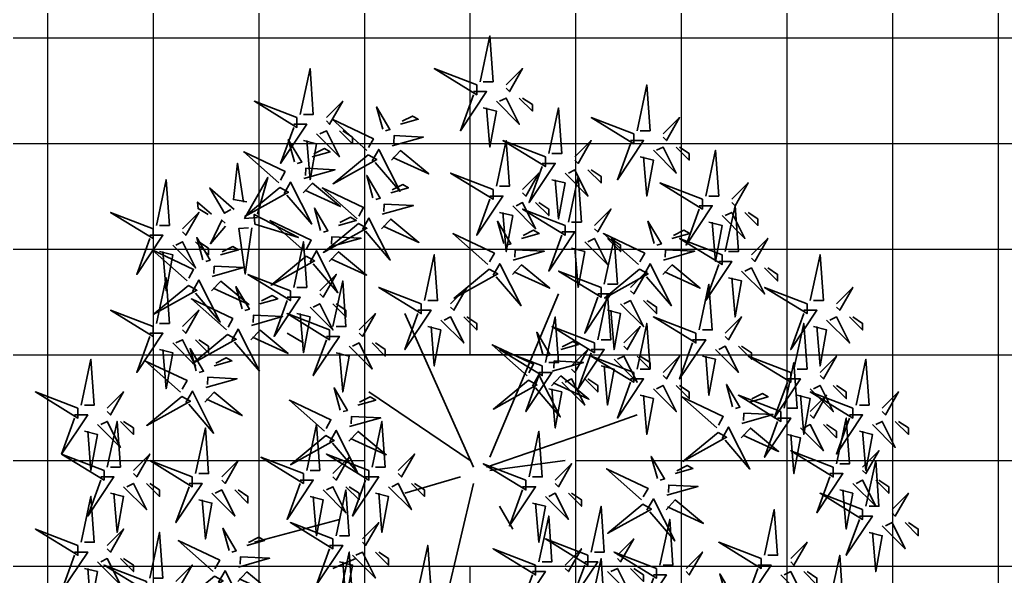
# Model space of a CAD drawing. Header units: millimetres. Extents: x 3675 to 7804, y -1257 to 3701.
# Drawn here: x 4480.2 to 4760.1, y 3134.2 to 3292.3 of the extents above; entities that cross this region are included whole.
import ezdxf

# ---------------------------------------------------------------- set-up
doc = ezdxf.new("R2010")
doc.units = ezdxf.units.MM
doc.layers.add('L-shrub', color=74, linetype='Continuous', lineweight=35)
for name, color, linetype in [('L-tree', 102, 'Continuous'), ('VS - Hachura', 252, 'Continuous'), ('VS - Vista', 1, 'Continuous')]:
    doc.layers.add(name, color=color, linetype=linetype)

# ---------------------------------------------------------------- blocks, each defined once
blk = doc.blocks.new('autumn shrub')
at = {"layer": 'L-shrub', "color": 32}
for p, q in [((11.54, 1.92), (51.94, 98)), ((1.92, -3.84), (-38.48, 86.47)), ((-98.12, 69.17), (-107.74, 74.94)), ((0, 0), (-59.64, 40.35)), ((71.18, 17.29), (98.12, 26.9)), ((9.62, -3.84), (71.18, 17.29)), ((11.54, -5.76), (55.79, 0)), ((-5.77, -9.61), (-38.48, -19.21)), ((1.92, -13.45), (-15.39, -86.47)), ((17.31, -26.9), (25.01, -40.35)), ((-76.95, -34.59), (-126.97, -48.04)), ((-67.33, -57.64), (-80.8, -63.41))]:
    blk.add_line(p, q, dxfattribs=at)
at = {"layer": 'L-shrub', "color": 40}
for points in [[(5.77, 222.89), (11.54, 249.79), (13.47, 222.89), (7.7, 222.89)], [(3.85, 220.97), (-21.16, 230.58), (3.85, 215.21), (3.85, 220.97)], [(98.12, 194.07), (103.89, 220.97), (105.81, 194.07), (100.04, 194.07)], [(-101.96, 201.75), (-126.97, 211.36), (-101.96, 195.99), (-101.96, 201.75)], [(15.39, 211.36), (28.86, 197.91), (21.16, 213.28), (17.31, 211.36)], [(46.17, 180.62), (51.94, 207.52), (53.87, 180.62), (48.1, 180.62)], [(-60.75, 182.51), (-81.34, 200.76), (-56.96, 189.22), (-59.8, 184.19)], [(-41.04, 197.9), (-30.56, 200.83), (-33.91, 202.71), (-40.09, 199.58)], [(96.19, 192.15), (71.18, 201.75), (96.19, 186.38), (96.19, 192.15)], [(113.51, 192.15), (123.13, 201.75), (115.43, 188.3), (113.51, 190.23)], [(-98.12, 188.3), (-90.42, 186.38), (-94.27, 165.25), (-96.19, 188.3)], [(15.39, 161.4), (21.16, 188.3), (23.09, 161.4), (17.31, 161.4)], [(94.27, 188.3), (101.96, 188.3), (86.57, 165.25), (94.27, 186.38)], [(-60.02, 179.89), (-80.67, 162.83), (-55, 177.06), (-60.02, 179.89)], [(-46.41, 176.64), (-40.96, 182.39), (-24.44, 168.66), (-45.47, 178.31)], [(107.74, 182.54), (121.2, 169.09), (113.51, 184.46), (109.66, 182.54)], [(121.2, 184.46), (128.9, 176.78), (128.9, 180.62), (123.13, 184.46)], [(138.52, 155.64), (144.29, 182.54), (146.21, 155.64), (140.44, 155.64)], [(-131.51, 152.18), (-139.33, 153.55), (-136.98, 174.91), (-133.43, 152.04)], [(42.32, 174.85), (50.02, 174.85), (34.63, 151.8), (42.32, 172.93)], [(100.04, 178.7), (107.74, 176.78), (103.89, 155.64), (101.96, 178.7)], [(57.72, 140.27), (63.49, 167.17), (65.41, 140.27), (59.64, 140.27)], [(136.59, 153.72), (111.58, 163.33), (136.59, 147.95), (136.59, 153.72)], [(-138.92, 147.8), (-153.3, 160.27), (-144.54, 145.48), (-140.84, 147.67)], [(-51.75, 144.88), (-33.42, 150), (-50.59, 150.85), (-50.8, 146.55)], [(55.79, 138.35), (30.78, 147.95), (55.79, 132.58), (55.79, 138.35)], [(161.6, 146.03), (169.3, 138.35), (169.3, 142.19), (163.53, 146.03)], [(-126.73, 139.03), (-101.1, 131.22), (-127.13, 144.78), (-126.73, 139.03)], [(-65.79, 139.54), (-86.44, 122.48), (-60.77, 136.71), (-65.79, 139.54)], [(30.15, 130.65), (40.62, 133.58), (37.28, 135.46), (31.09, 132.32)], [(98.93, 115.26), (78.34, 133.5), (102.71, 121.96), (99.88, 116.94)], [(118.64, 130.65), (129.12, 133.58), (125.77, 135.46), (119.59, 132.32)], [(146.21, 117.21), (153.91, 117.21), (138.52, 94.15), (146.21, 115.29)], [(200.08, 94.15), (205.85, 121.05), (207.78, 94.15), (202, 94.15)], [(11.17, 112.64), (-9.49, 95.58), (16.19, 109.81), (11.17, 112.64)], [(76.95, 101.84), (51.94, 111.45), (76.95, 96.07), (76.95, 101.84)], [(102.06, 109.08), (105.85, 115.78), (118.37, 91.05), (103.74, 108.13)], [(113.27, 109.38), (118.72, 115.14), (135.24, 101.41), (114.21, 111.06)], [(159.68, 111.45), (173.15, 98), (165.45, 113.37), (161.6, 111.45)], [(173.15, 113.37), (180.84, 105.68), (180.84, 109.52), (175.07, 113.37)], [(-80.8, 78.78), (-75.03, 105.68), (-73.11, 78.78), (-78.88, 78.78)], [(151.98, 107.6), (159.68, 105.68), (155.83, 84.54), (153.91, 107.6)], [(-134.24, 89.29), (-137.88, 102.39), (-129.94, 89.08), (-132.56, 88.35)], [(134.67, 76.86), (140.44, 103.76), (142.36, 76.86), (136.59, 76.86)], [(198.16, 92.23), (173.15, 101.84), (198.16, 86.47), (198.16, 92.23)], [(80.8, 88.39), (88.5, 86.47), (84.65, 65.33), (82.73, 88.39)], [(132.75, 74.94), (107.74, 84.54), (132.75, 69.17), (132.75, 74.94)], [(150.06, 74.94), (159.68, 84.54), (151.98, 71.09), (150.06, 73.02)], [(-140.34, 70.65), (-136.56, 77.35), (-124.04, 52.62), (-138.67, 69.7)], [(190.46, 53.8), (196.23, 80.7), (198.16, 53.8), (192.39, 53.8)], [(202, 78.78), (209.7, 76.86), (205.85, 55.72), (203.93, 78.78)], [(48.29, 52.64), (66.62, 57.77), (49.45, 58.62), (49.24, 54.32)], [(113.51, 51.88), (123.13, 61.49), (115.43, 48.04), (113.51, 49.96)], [(136.59, 61.49), (144.29, 59.57), (140.44, 38.43), (138.52, 61.49)], [(205.85, 51.88), (215.47, 61.49), (207.78, 48.04), (205.85, 49.96)], [(47.86, 44.05), (53.31, 49.81), (69.83, 36.08), (48.8, 45.73)], [(67.33, 48.04), (75.03, 40.35), (75.03, 44.19), (69.26, 48.04)], [(-76.52, 29.73), (-80.16, 42.83), (-72.23, 29.51), (-74.85, 28.78)], [(121.2, 44.19), (128.9, 36.51), (128.9, 40.35), (123.13, 44.19)], [(164.82, 34.57), (175.29, 37.5), (171.94, 39.39), (165.76, 36.25)], [(192.39, 38.43), (200.08, 36.51), (196.23, 15.37), (194.31, 38.43)], [(159.44, 13.31), (164.89, 19.07), (181.41, 5.33), (160.39, 14.99)], [(228.94, 17.29), (236.63, 15.37), (232.79, -5.76), (230.86, 17.29)], [(-100.04, -11.53), (-92.34, -11.53), (-107.74, -34.59), (-100.04, -13.45)], [(-48.1, -15.37), (-34.63, -28.82), (-42.32, -13.45), (-46.17, -15.37)], [(40.4, -59.57), (46.17, -32.67), (48.1, -59.57), (42.32, -59.57)], [(228.94, -32.67), (236.63, -32.67), (221.24, -55.72), (228.94, -34.59)], [(-76.95, -80.7), (-71.18, -53.8), (-69.26, -80.7), (-75.03, -80.7)], [(109.66, -63.41), (84.65, -53.8), (109.66, -69.17), (109.66, -63.41)], [(150.49, -79.8), (146.85, -66.7), (154.79, -80.01), (152.17, -80.74)]]:
    blk.add_lwpolyline(points, dxfattribs=at)
at = {"layer": 'L-shrub', "color": 22}
for points in [[(-100.04, 203.68), (-94.27, 230.58), (-92.34, 203.68), (-98.12, 203.68)], [(21.16, 220.97), (30.78, 230.58), (23.09, 217.13), (21.16, 219.05)], [(1.92, 217.13), (9.62, 217.13), (-5.77, 194.07), (1.92, 215.21)], [(-84.65, 201.75), (-75.03, 211.36), (-82.73, 197.91), (-84.65, 199.83)], [(28.86, 213.28), (36.55, 205.6), (36.55, 209.44), (30.78, 213.28)], [(-51.51, 194.97), (-55.15, 208.07), (-47.22, 194.76), (-49.84, 194.03)], [(7.7, 207.52), (15.39, 205.6), (11.54, 184.46), (9.62, 207.52)], [(-103.89, 197.91), (-96.19, 197.91), (-111.58, 174.85), (-103.89, 195.99)], [(-90.42, 192.15), (-76.95, 178.7), (-84.65, 194.07), (-88.5, 192.15)], [(-76.95, 194.07), (-69.26, 186.38), (-69.26, 190.23), (-75.03, 194.07)], [(-103.45, 175.76), (-107.1, 188.86), (-99.16, 175.55), (-101.78, 174.81)], [(-45.98, 185.23), (-27.65, 190.35), (-44.82, 191.2), (-45.03, 186.9)], [(44.25, 178.7), (19.24, 188.3), (44.25, 172.93), (44.25, 178.7)], [(61.56, 178.7), (71.18, 188.3), (63.49, 174.85), (61.56, 176.78)], [(-92.98, 178.69), (-82.5, 181.61), (-85.85, 183.5), (-92.03, 180.36)], [(-57.62, 176.33), (-53.83, 183.03), (-41.31, 158.3), (-55.94, 175.38)], [(-97.92, 166.01), (-79.59, 171.13), (-96.76, 171.98), (-96.98, 167.69)], [(13.47, 159.48), (-11.54, 169.09), (13.47, 153.72), (13.47, 159.48)], [(30.78, 159.48), (40.4, 169.09), (32.71, 155.64), (30.78, 157.56)], [(55.79, 169.09), (69.26, 155.64), (61.56, 171.01), (57.72, 169.09)], [(69.26, 171.01), (76.95, 163.33), (76.95, 167.17), (71.18, 171.01)], [(-125.08, 143), (-132.76, 142.46), (-119.03, 166.55), (-125.21, 144.92)], [(-109.56, 157.11), (-105.78, 163.82), (-93.26, 139.08), (-107.89, 156.17)], [(-98.36, 157.42), (-92.9, 163.18), (-76.38, 149.44), (-97.41, 159.1)], [(-57.28, 154.62), (-60.92, 167.72), (-52.99, 154.41), (-55.61, 153.68)], [(48.1, 165.25), (55.79, 163.33), (51.94, 142.19), (50.02, 165.25)], [(153.91, 153.72), (163.53, 163.33), (155.83, 149.87), (153.91, 151.8)], [(-111.96, 160.68), (-132.62, 143.61), (-106.94, 157.85), (-111.96, 160.68)], [(-66.52, 142.16), (-87.11, 160.4), (-62.74, 148.86), (-65.57, 143.84)], [(-46.81, 157.55), (-36.33, 160.48), (-39.68, 162.36), (-45.86, 159.22)], [(11.54, 155.64), (19.24, 155.64), (3.85, 132.58), (11.54, 153.72)], [(25.01, 149.87), (38.48, 136.42), (30.78, 151.8), (26.93, 149.87)], [(38.48, 151.8), (46.17, 144.11), (46.17, 147.95), (40.4, 151.8)], [(-88.06, 135.41), (-91.71, 148.51), (-83.77, 135.2), (-86.39, 134.46)], [(73.11, 138.35), (82.73, 147.95), (75.03, 134.5), (73.11, 136.42)], [(134.67, 149.87), (142.36, 149.87), (126.97, 126.82), (134.67, 147.95)], [(148.14, 144.11), (161.6, 130.66), (153.91, 146.03), (150.06, 144.11)], [(150.06, 122.97), (155.83, 149.87), (157.76, 122.97), (151.98, 122.97)], [(-144, 137.81), (-152.92, 127.55), (-146.19, 141.51), (-144.13, 139.73)], [(-97.3, 122.95), (-117.89, 141.19), (-93.52, 129.65), (-96.35, 124.62)], [(-77.59, 138.33), (-67.11, 141.26), (-70.46, 143.15), (-76.64, 140.01)], [(-63.39, 135.98), (-59.61, 142.68), (-47.08, 117.95), (-61.71, 135.03)], [(-52.18, 136.28), (-46.73, 142.04), (-30.21, 128.31), (-51.24, 137.96)], [(19.67, 127.72), (16.03, 140.82), (23.96, 127.51), (21.35, 126.78)], [(108.17, 127.72), (104.53, 140.82), (112.46, 127.51), (109.84, 126.78)], [(140.44, 140.27), (148.14, 138.35), (144.29, 117.21), (142.36, 140.27)], [(10.44, 115.26), (-10.16, 133.5), (14.22, 121.96), (11.38, 116.94)], [(53.87, 134.5), (61.56, 134.5), (46.17, 111.45), (53.87, 132.58)], [(-188.54, 132.58), (-180.84, 132.58), (-196.23, 109.52), (-188.54, 130.66)], [(-103.89, 101.84), (-98.12, 128.74), (-96.19, 101.84), (-101.96, 101.84)], [(-82.53, 125.66), (-64.2, 130.78), (-81.37, 131.63), (-81.59, 127.34)], [(67.33, 128.74), (80.8, 115.29), (73.11, 130.66), (69.26, 128.74)], [(78.88, 103.76), (84.65, 130.66), (86.57, 103.76), (80.8, 103.76)], [(80.8, 130.66), (88.5, 122.97), (88.5, 126.82), (82.73, 130.66)], [(148.14, 121.05), (123.13, 130.66), (148.14, 115.29), (148.14, 121.05)], [(165.45, 121.05), (175.07, 130.66), (167.38, 117.21), (165.45, 119.13)], [(-146.85, 121.04), (-136.37, 123.97), (-139.72, 125.86), (-145.9, 122.72)], [(-94.17, 116.76), (-90.39, 123.47), (-77.87, 98.73), (-92.49, 115.82)], [(-82.96, 117.07), (-77.51, 122.83), (-60.99, 109.09), (-82.02, 118.75)], [(25.2, 117.98), (43.54, 123.1), (26.37, 123.95), (26.15, 119.65)], [(59.64, 124.9), (67.33, 122.97), (63.49, 101.84), (61.56, 124.9)], [(113.7, 117.98), (132.03, 123.1), (114.86, 123.95), (114.65, 119.65)], [(-96.57, 120.33), (-117.23, 103.26), (-91.55, 117.49), (-96.57, 120.33)], [(-151.79, 108.37), (-133.46, 113.49), (-150.63, 114.34), (-150.84, 110.04)], [(13.57, 109.08), (17.35, 115.78), (29.87, 91.05), (15.24, 108.13)], [(24.77, 109.38), (30.23, 115.14), (46.74, 101.41), (25.72, 111.06)], [(99.66, 112.64), (79.01, 95.58), (104.68, 109.81), (99.66, 112.64)], [(94.27, 101.84), (103.89, 111.45), (96.19, 98), (94.27, 99.92)], [(-163.43, 99.47), (-159.65, 106.17), (-147.12, 81.44), (-161.75, 98.53)], [(-152.22, 99.78), (-146.77, 105.54), (-130.25, 91.8), (-151.28, 101.45)], [(-105.81, 99.92), (-130.82, 109.52), (-105.81, 94.15), (-105.81, 99.92)], [(-88.5, 99.92), (-78.88, 109.52), (-86.57, 96.07), (-88.5, 98)], [(-28.86, 92.23), (-53.87, 101.84), (-28.86, 86.47), (-28.86, 92.23)], [(-11.54, 92.23), (-1.92, 101.84), (-9.62, 88.39), (-11.54, 90.31)], [(215.47, 92.23), (225.09, 101.84), (217.4, 88.39), (215.47, 90.31)], [(-143.47, 76.83), (-164.07, 95.07), (-139.69, 83.53), (-142.53, 78.51)], [(-123.76, 92.22), (-113.29, 95.15), (-116.63, 97.03), (-122.82, 93.89)], [(-107.74, 96.07), (-100.04, 96.07), (-115.43, 73.02), (-107.74, 94.15)], [(75.03, 98), (82.73, 98), (67.33, 74.94), (75.03, 96.07)], [(75.03, 71.09), (80.8, 98), (82.73, 71.09), (76.95, 71.09)], [(88.5, 92.23), (101.96, 78.78), (94.27, 94.15), (90.42, 92.23)], [(101.96, 94.15), (109.66, 86.47), (109.66, 90.31), (103.89, 94.15)], [(-94.27, 90.31), (-80.8, 76.86), (-88.5, 92.23), (-92.34, 90.31)], [(-80.8, 92.23), (-73.11, 84.54), (-73.11, 88.39), (-78.88, 92.23)], [(-30.78, 88.39), (-23.09, 88.39), (-38.48, 65.33), (-30.78, 86.47)], [(196.23, 88.39), (203.93, 88.39), (188.54, 65.33), (196.23, 86.47)], [(-101.96, 86.47), (-94.27, 84.54), (-98.12, 63.41), (-100.04, 86.47)], [(-65.41, 76.86), (-55.79, 86.47), (-63.49, 73.02), (-65.41, 74.94)], [(-17.31, 82.62), (-3.85, 69.17), (-11.54, 84.54), (-15.39, 82.62)], [(44.25, 57.64), (50.02, 84.54), (51.94, 57.64), (46.17, 57.64)], [(209.7, 82.62), (223.17, 69.17), (215.47, 84.54), (211.62, 82.62)], [(223.17, 84.54), (230.86, 76.86), (230.86, 80.7), (225.09, 84.54)], [(-129.14, 70.95), (-123.68, 76.71), (-107.16, 62.98), (-128.19, 72.63)], [(-25.01, 78.78), (-17.31, 76.86), (-21.16, 55.72), (-23.09, 78.78)], [(42.76, 62.39), (39.12, 75.49), (47.05, 62.18), (44.43, 61.45)], [(73.11, 69.17), (48.1, 78.78), (73.11, 63.41), (73.11, 69.17)], [(90.42, 69.17), (100.04, 78.78), (92.34, 65.33), (90.42, 67.25)], [(98.12, 53.8), (103.89, 80.7), (105.81, 53.8), (100.04, 53.8)], [(-175.07, 69.17), (-161.6, 55.72), (-169.3, 71.09), (-173.15, 69.17)], [(-142.74, 74.21), (-163.4, 57.15), (-137.72, 71.38), (-142.74, 74.21)], [(-84.65, 73.02), (-76.95, 73.02), (-92.34, 49.96), (-84.65, 71.09)], [(130.82, 71.09), (138.52, 71.09), (123.13, 48.04), (130.82, 69.17)], [(-71.18, 67.25), (-57.72, 53.8), (-65.41, 69.17), (-69.26, 67.25)], [(-57.72, 69.17), (-50.02, 61.49), (-50.02, 65.33), (-55.79, 69.17)], [(33.52, 49.93), (12.93, 68.17), (37.3, 56.63), (34.47, 51.61)], [(42.32, 55.72), (17.31, 65.33), (42.32, 49.96), (42.32, 55.72)], [(59.64, 55.72), (69.26, 65.33), (61.56, 51.88), (59.64, 53.8)], [(71.18, 65.33), (78.88, 65.33), (63.49, 42.27), (71.18, 63.41)], [(144.29, 65.33), (157.76, 51.88), (150.06, 67.25), (146.21, 65.33)], [(157.76, 67.25), (165.45, 59.57), (165.45, 63.41), (159.68, 67.25)], [(-150.69, 55.71), (-140.22, 58.64), (-143.57, 60.53), (-149.75, 57.39)], [(-78.88, 63.41), (-71.18, 61.49), (-75.03, 40.35), (-76.95, 63.41)], [(96.19, 51.88), (71.18, 61.49), (96.19, 46.12), (96.19, 51.88)], [(84.65, 59.57), (98.12, 46.12), (90.42, 61.49), (86.57, 59.57)], [(98.12, 61.49), (105.81, 53.8), (105.81, 57.64), (100.04, 61.49)], [(188.54, 51.88), (163.53, 61.49), (188.54, 46.12), (188.54, 51.88)], [(227.01, 32.67), (232.79, 59.57), (234.71, 32.67), (228.94, 32.67)], [(76.95, 55.72), (84.65, 53.8), (80.8, 32.67), (78.88, 55.72)], [(184.69, 30.74), (190.46, 57.64), (192.39, 30.74), (186.61, 30.74)], [(-155.64, 43.04), (-137.31, 48.16), (-154.48, 49.01), (-154.69, 44.71)], [(34.25, 47.31), (13.6, 30.25), (39.27, 44.48), (34.25, 47.31)], [(40.4, 51.88), (48.1, 51.88), (32.71, 28.82), (40.4, 49.96)], [(36.65, 43.75), (40.43, 50.45), (52.96, 25.72), (38.33, 42.8)], [(53.87, 46.12), (67.33, 32.67), (59.64, 48.04), (55.79, 46.12)], [(94.27, 48.04), (101.96, 48.04), (86.57, 24.98), (94.27, 46.12)], [(186.61, 48.04), (194.31, 48.04), (178.92, 24.98), (186.61, 46.12)], [(46.17, 42.27), (53.87, 40.35), (50.02, 19.21), (48.1, 42.27)], [(107.74, 42.27), (121.2, 28.82), (113.51, 44.19), (109.66, 42.27)], [(154.34, 31.65), (150.7, 44.75), (158.63, 31.44), (156.02, 30.7)], [(200.08, 42.27), (213.55, 28.82), (205.85, 44.19), (202, 42.27)], [(213.55, 44.19), (221.24, 36.51), (221.24, 40.35), (215.47, 44.19)], [(-156.07, 34.45), (-150.62, 40.21), (-134.1, 26.47), (-155.13, 36.12)], [(-66.05, 32.65), (-55.57, 35.58), (-58.92, 37.47), (-65.1, 34.33)], [(100.04, 38.43), (107.74, 36.51), (103.89, 15.37), (101.96, 38.43)], [(145.11, 19.19), (124.51, 37.43), (148.89, 25.89), (146.05, 20.86)], [(182.77, 28.82), (157.76, 38.43), (182.77, 23.06), (182.77, 28.82)], [(225.09, 30.74), (200.08, 40.35), (225.09, 24.98), (225.09, 30.74)], [(200.08, 28.82), (209.7, 38.43), (202, 24.98), (200.08, 26.9)], [(242.41, 30.74), (252.02, 40.35), (244.33, 26.9), (242.41, 28.82)], [(-70.99, 19.98), (-52.66, 25.1), (-69.83, 25.95), (-70.04, 21.66)], [(159.87, 21.9), (178.21, 27.02), (161.04, 27.87), (160.82, 23.58)], [(180.84, 24.98), (188.54, 24.98), (173.15, 1.92), (180.84, 23.06)], [(223.17, 26.9), (230.86, 26.9), (215.47, 3.84), (223.17, 24.98)], [(215.47, -1.92), (221.24, 24.98), (223.17, -1.92), (217.4, -1.92)], [(-161.6, -7.69), (-155.83, 19.21), (-153.91, -7.69), (-159.68, -7.69)], [(-96.19, -5.76), (-90.42, 21.14), (-88.5, -5.76), (-94.27, -5.76)], [(-82.63, 11.08), (-78.84, 17.78), (-66.32, -6.95), (-80.95, 10.14)], [(-57.72, -3.84), (-51.94, 23.06), (-50.02, -3.84), (-55.79, -3.84)], [(148.24, 13), (152.02, 19.71), (164.54, -5.03), (149.91, 12.06)], [(194.31, 19.21), (207.78, 5.76), (200.08, 21.14), (196.23, 19.21)], [(207.78, 21.14), (215.47, 13.45), (215.47, 17.29), (209.7, 21.14)], [(236.63, 21.14), (250.1, 7.69), (242.41, 23.06), (238.56, 21.14)], [(250.1, 23.06), (257.8, 15.37), (257.8, 19.21), (252.02, 23.06)], [(-85.03, 14.65), (-105.68, -2.42), (-80.01, 11.81), (-85.03, 14.65)], [(-71.42, 11.39), (-65.97, 17.15), (-49.45, 3.41), (-70.48, 13.06)], [(34.63, -9.61), (40.4, 17.29), (42.32, -9.61), (36.55, -9.61)], [(145.83, 16.57), (125.18, -0.5), (150.86, 13.74), (145.83, 16.57)], [(186.61, 15.37), (194.31, 13.45), (190.46, -7.69), (188.54, 15.37)], [(-146.21, -9.61), (-136.59, 0), (-144.29, -13.45), (-146.21, -11.53)], [(-59.64, -5.76), (-84.65, 3.84), (-59.64, -11.53), (-59.64, -5.76)], [(-80.8, -7.69), (-71.18, 1.92), (-78.88, -11.53), (-80.8, -9.61)], [(-42.32, -5.76), (-32.71, 3.84), (-40.4, -9.61), (-42.32, -7.69)], [(110.09, -10.62), (106.45, 2.47), (114.39, -10.84), (111.77, -11.57)], [(213.55, -3.84), (188.54, 5.76), (213.55, -9.61), (213.55, -3.84)], [(230.86, -3.84), (240.48, 5.76), (232.79, -7.69), (230.86, -5.76)], [(232.79, -26.9), (238.56, 0), (240.48, -26.9), (234.71, -26.9)], [(50.02, -11.53), (59.64, -1.92), (51.94, -15.37), (50.02, -13.45)], [(120.57, -7.7), (131.04, -4.77), (127.7, -2.88), (121.51, -6.02)], [(-61.56, -9.61), (-53.87, -9.61), (-69.26, -32.67), (-61.56, -11.53)], [(211.62, -7.69), (219.32, -7.69), (203.93, -30.74), (211.62, -9.61)], [(225.09, -13.45), (238.56, -26.9), (230.86, -11.53), (227.01, -13.45)], [(238.56, -11.53), (246.25, -19.21), (246.25, -15.37), (240.48, -11.53)], [(-138.52, -17.29), (-130.82, -24.98), (-130.82, -21.14), (-136.59, -17.29)], [(-78.88, -44.19), (-73.11, -17.29), (-71.18, -44.19), (-76.95, -44.19)], [(-73.11, -15.37), (-65.41, -23.06), (-65.41, -19.21), (-71.18, -15.37)], [(-34.63, -13.45), (-26.93, -21.14), (-26.93, -17.29), (-32.71, -13.45)], [(30.78, -15.37), (38.48, -15.37), (23.09, -38.43), (30.78, -17.29)], [(115.63, -20.37), (133.96, -15.25), (116.79, -14.4), (116.57, -18.7)], [(217.4, -17.29), (225.09, -19.21), (221.24, -40.35), (219.32, -17.29)], [(-94.27, -21.14), (-86.57, -23.06), (-90.42, -44.19), (-92.34, -21.14)], [(-55.79, -19.21), (-48.1, -21.14), (-51.94, -42.27), (-53.87, -19.21)], [(44.25, -21.14), (57.72, -34.59), (50.02, -19.21), (46.17, -21.14)], [(57.72, -19.21), (65.41, -26.9), (65.41, -23.06), (59.64, -19.21)], [(103.99, -29.27), (107.77, -22.57), (120.29, -47.3), (105.66, -30.21)], [(230.86, -28.82), (205.85, -19.21), (230.86, -34.59), (230.86, -28.82)], [(248.18, -28.82), (257.8, -19.21), (250.1, -32.67), (248.18, -30.74)], [(36.55, -24.98), (44.25, -26.9), (40.4, -48.04), (38.48, -24.98)], [(71.18, -53.8), (76.95, -26.9), (78.88, -53.8), (73.11, -53.8)], [(101.59, -25.71), (80.93, -42.77), (106.61, -28.54), (101.59, -25.71)], [(115.19, -28.96), (120.65, -23.2), (137.17, -36.94), (116.14, -27.29)], [(173.15, -55.72), (178.92, -28.82), (180.84, -55.72), (175.07, -55.72)], [(111.58, -61.49), (117.35, -34.59), (119.28, -61.49), (113.51, -61.49)], [(-80.8, -46.12), (-105.81, -36.51), (-80.8, -51.88), (-80.8, -46.12)], [(-63.49, -46.12), (-53.87, -36.51), (-61.56, -49.96), (-63.49, -48.04)], [(242.41, -38.43), (255.87, -51.88), (248.18, -36.51), (244.33, -38.43)], [(255.87, -36.51), (263.57, -44.19), (263.57, -40.35), (257.8, -36.51)], [(69.26, -55.72), (44.25, -46.12), (69.26, -61.49), (69.26, -55.72)], [(86.57, -55.72), (96.19, -46.12), (88.5, -59.57), (86.57, -57.64)], [(234.71, -42.27), (242.41, -44.19), (238.56, -65.33), (236.63, -42.27)], [(-82.73, -49.96), (-75.03, -49.96), (-90.42, -73.02), (-82.73, -51.88)], [(-30.78, -76.86), (-25.01, -49.96), (-23.09, -76.86), (-28.86, -76.86)], [(55.79, -61.49), (65.41, -51.88), (57.72, -65.33), (55.79, -63.41)], [(171.22, -57.64), (146.21, -48.04), (171.22, -63.41), (171.22, -57.64)], [(188.54, -57.64), (198.16, -48.04), (190.46, -61.49), (188.54, -59.57)], [(-69.26, -55.72), (-55.79, -69.17), (-63.49, -53.8), (-67.33, -55.72)], [(-55.79, -53.8), (-48.1, -61.49), (-48.1, -57.64), (-53.87, -53.8)], [(126.97, -63.41), (136.59, -53.8), (128.9, -67.25), (126.97, -65.33)], [(211.62, -82.62), (217.4, -55.72), (219.32, -82.62), (213.55, -82.62)], [(-76.95, -59.57), (-69.26, -61.49), (-73.11, -82.62), (-75.03, -59.57)], [(67.33, -59.57), (75.03, -59.57), (59.64, -82.62), (67.33, -61.49)], [(80.8, -65.33), (94.27, -78.78), (86.57, -63.41), (82.73, -65.33)], [(94.27, -63.41), (101.96, -71.09), (101.96, -67.25), (96.19, -63.41)], [(169.3, -61.49), (176.99, -61.49), (161.6, -84.54), (169.3, -63.41)], [(-148.04, -71.54), (-144.26, -64.84), (-131.73, -89.57), (-146.36, -72.49)], [(36.55, -65.33), (44.25, -65.33), (28.86, -88.39), (36.55, -67.25)], [(107.74, -67.25), (115.43, -67.25), (100.04, -90.31), (107.74, -69.17)], [(182.77, -67.25), (196.23, -80.7), (188.54, -65.33), (184.69, -67.25)], [(196.23, -65.33), (203.93, -73.02), (203.93, -69.17), (198.16, -65.33)]]:
    blk.add_lwpolyline(points, dxfattribs=at)
at = {"layer": 'L-shrub', "color": 16}
for points in [[(-112.69, 163.3), (-133.28, 181.54), (-108.91, 170), (-111.74, 164.97)], [(-184.69, 138.35), (-178.92, 165.25), (-176.99, 138.35), (-182.77, 138.35)], [(-152.22, 144.94), (-160.44, 152.06), (-160.16, 148.23), (-154.14, 144.8)], [(-186.61, 136.42), (-211.62, 146.03), (-186.61, 130.66), (-186.61, 136.42)], [(-169.3, 136.42), (-159.68, 146.03), (-167.38, 132.58), (-169.3, 134.5)], [(17.31, 146.03), (25.01, 144.11), (21.16, 122.97), (19.24, 146.03)], [(-128.51, 136.98), (-132.37, 109.74), (-136.19, 136.44), (-130.43, 136.85)], [(-175.07, 126.82), (-161.6, 113.37), (-169.3, 128.74), (-173.15, 126.82)], [(-161.6, 128.74), (-153.91, 121.05), (-153.91, 124.9), (-159.68, 128.74)], [(-157.32, 118.11), (-160.96, 131.21), (-153.03, 117.9), (-155.65, 117.17)], [(-166.56, 105.65), (-187.15, 123.9), (-162.78, 112.36), (-165.61, 107.33)], [(-182.77, 122.97), (-175.07, 121.05), (-178.92, 99.92), (-180.84, 122.97)], [(-26.93, 94.15), (-21.16, 121.05), (-19.24, 94.15), (-25.01, 94.15)], [(-184.69, 80.7), (-178.92, 107.6), (-176.99, 80.7), (-182.77, 80.7)], [(-165.83, 103.03), (-186.48, 85.97), (-160.81, 100.2), (-165.83, 103.03)], [(-186.61, 78.78), (-211.62, 88.39), (-186.61, 73.02), (-186.61, 78.78)], [(-169.3, 78.78), (-159.68, 88.39), (-167.38, 74.94), (-169.3, 76.86)], [(-128.7, 79.55), (-110.37, 84.67), (-127.54, 85.52), (-127.76, 81.22)], [(-82.73, 76.86), (-107.74, 86.47), (-82.73, 71.09), (-82.73, 76.86)], [(-3.85, 84.54), (3.85, 76.86), (3.85, 80.7), (-1.92, 84.54)], [(-188.54, 74.94), (-180.84, 74.94), (-196.23, 51.88), (-188.54, 73.02)], [(-161.6, 71.09), (-153.91, 63.41), (-153.91, 67.25), (-159.68, 71.09)], [(53.23, 65.32), (63.71, 68.25), (60.36, 70.13), (54.18, 66.99)], [(-182.77, 65.33), (-175.07, 63.41), (-178.92, 42.27), (-180.84, 65.33)], [(-161.17, 52.78), (-164.81, 65.88), (-156.88, 52.57), (-159.5, 51.84)], [(-228.94, 32.67), (-223.17, 59.57), (-221.24, 32.67), (-227.01, 32.67)], [(-170.4, 40.32), (-191, 58.57), (-166.62, 47.03), (-169.46, 42)], [(-167.27, 34.14), (-163.49, 40.84), (-150.97, 16.11), (-165.6, 33.2)], [(-230.86, 30.74), (-255.87, 40.35), (-230.86, 24.98), (-230.86, 30.74)], [(-213.55, 30.74), (-203.93, 40.35), (-211.62, 26.9), (-213.55, 28.82)], [(-169.68, 37.7), (-190.33, 20.64), (-164.66, 34.87), (-169.68, 37.7)], [(-85.76, 17.27), (-106.35, 35.51), (-81.97, 23.97), (-84.81, 18.94)], [(-232.79, 26.9), (-225.09, 26.9), (-240.48, 3.84), (-232.79, 24.98)], [(-219.32, 21.14), (-205.85, 7.69), (-213.55, 23.06), (-217.4, 21.14)], [(-213.55, -3.84), (-207.78, 23.06), (-205.85, -3.84), (-211.62, -3.84)], [(-205.85, 23.06), (-198.16, 15.37), (-198.16, 19.21), (-203.93, 23.06)], [(-227.01, 17.29), (-219.32, 15.37), (-223.17, -5.76), (-225.09, 17.29)], [(-215.47, -5.76), (-240.48, 3.84), (-215.47, -11.53), (-215.47, -5.76)], [(-198.16, -5.76), (-188.54, 3.84), (-196.23, -9.61), (-198.16, -7.69)], [(-163.53, -9.61), (-188.54, 0), (-163.53, -15.37), (-163.53, -9.61)], [(-98.12, -7.69), (-123.13, 1.92), (-98.12, -13.45), (-98.12, -7.69)], [(32.71, -11.53), (7.7, -1.92), (32.71, -17.29), (32.71, -11.53)], [(100.86, -23.09), (80.26, -4.84), (104.64, -16.38), (101.8, -21.41)], [(-217.4, -9.61), (-209.7, -9.61), (-225.09, -32.67), (-217.4, -11.53)], [(-203.93, -15.37), (-190.46, -28.82), (-198.16, -13.45), (-202, -15.37)], [(-190.46, -13.45), (-182.77, -21.14), (-182.77, -17.29), (-188.54, -13.45)], [(-165.45, -13.45), (-157.76, -13.45), (-173.15, -36.51), (-165.45, -15.37)], [(-151.98, -19.21), (-138.52, -32.67), (-146.21, -17.29), (-150.06, -19.21)], [(-86.57, -17.29), (-73.11, -30.74), (-80.8, -15.37), (-84.65, -17.29)], [(-228.94, -48.04), (-223.17, -21.14), (-221.24, -48.04), (-227.01, -48.04)], [(-211.62, -19.21), (-203.93, -21.14), (-207.78, -42.27), (-209.7, -19.21)], [(-159.68, -23.06), (-151.98, -24.98), (-155.83, -46.12), (-157.76, -23.06)], [(-230.86, -49.96), (-255.87, -40.35), (-230.86, -55.72), (-230.86, -49.96)], [(-213.55, -49.96), (-203.93, -40.35), (-211.62, -53.8), (-213.55, -51.88)], [(-141.93, -52.9), (-145.57, -39.8), (-137.64, -53.11), (-140.26, -53.84)], [(-188.54, -69.17), (-182.77, -42.27), (-180.84, -69.17), (-186.61, -69.17)], [(-131.46, -49.97), (-120.98, -47.04), (-124.33, -45.16), (-130.51, -48.29)], [(-151.17, -65.36), (-171.76, -47.11), (-147.39, -58.66), (-150.22, -63.68)], [(38.48, -61.49), (13.47, -51.88), (38.48, -67.25), (38.48, -61.49)], [(-232.79, -53.8), (-225.09, -53.8), (-240.48, -76.86), (-232.79, -55.72)], [(-219.32, -59.57), (-205.85, -73.02), (-213.55, -57.64), (-217.4, -59.57)], [(-205.85, -57.64), (-198.16, -65.33), (-198.16, -61.49), (-203.93, -57.64)], [(-136.4, -62.64), (-118.07, -57.52), (-135.24, -56.67), (-135.45, -60.97)], [(71.18, -84.54), (76.95, -57.64), (78.88, -84.54), (73.11, -84.54)], [(-227.01, -63.41), (-219.32, -65.33), (-223.17, -86.47), (-225.09, -63.41)], [(-190.46, -71.09), (-215.47, -61.49), (-190.46, -76.86), (-190.46, -71.09)], [(-173.15, -71.09), (-163.53, -61.49), (-171.22, -74.94), (-173.15, -73.02)], [(-150.44, -67.98), (-171.09, -85.04), (-145.42, -70.81), (-150.44, -67.98)], [(-136.83, -71.23), (-131.38, -65.48), (-114.86, -79.21), (-135.89, -69.56)]]:
    blk.add_lwpolyline(points, dxfattribs=at)

msp = doc.modelspace()

# ---------------------------------------------------------------- hatches: boundary and pattern name
at = {"layer": 'VS - Hachura', "true_color": 0x636466}
h = msp.add_hatch(color=251, dxfattribs=at)
h.dxf.hatch_style = 1
h.paths.add_polyline_path([(7278.14, 3497.08), (3978.14, 3497.08), (3978.14, 1697.08), (7278.14, 1697.08)])
h.paths.add_polyline_path([(4008.14, 3467.08), (5148.14, 3467.08), (5148.14, 3182.08), (5193.14, 3182.08), (5193.14, 3452.08), (5493.14, 3452.08), (5493.14, 3182.08), (5583.14, 3182.08), (5583.14, 3197.08), (5508.14, 3197.08), (5508.14, 3452.08), (5748.14, 3452.08), (5748.14, 3197.08), (5673.14, 3197.08), (5673.14, 3182.08), (5763.14, 3182.08), (5763.14, 3452.08), (6063.14, 3452.08), (6063.14, 3392.08), (6108.14, 3392.08), (6108.14, 3467.08), (7248.14, 3467.08), (7248.14, 1727.08), (6108.14, 1727.08), (6108.14, 2012.08), (6063.14, 2012.08), (6063.14, 1742.08), (5763.14, 1742.08), (5763.14, 2012.08), (5673.14, 2012.08), (5673.14, 1997.08), (5748.14, 1997.08), (5748.14, 1742.08), (5508.14, 1742.08), (5508.14, 1997.08), (5583.14, 1997.08), (5583.14, 2012.08), (5493.14, 2012.08), (5493.14, 1742.08), (5193.14, 1742.08), (5193.14, 2012.08), (5148.14, 2012.08), (5148.14, 1727.08), (4008.14, 1727.08)], flags=16)
h.paths.add_polyline_path([(4878.14, 3017.08), (4878.14, 3377.08), (4908.14, 3377.08), (4908.14, 3047.08), (5148.14, 3047.08), (5148.14, 3107.08), (5193.14, 3107.08), (5193.14, 3047.08), (5493.14, 3047.08), (5493.14, 3107.08), (5508.14, 3107.08), (5508.14, 3017.08)], flags=0)
h.paths.add_polyline_path([(4878.14, 2177.08), (5148.14, 2177.08), (5508.14, 2177.08), (5508.14, 2087.08), (5493.14, 2087.08), (5493.14, 2147.08), (5193.14, 2147.08), (5193.14, 2087.08), (5148.14, 2087.08), (5148.14, 2147.08), (4908.14, 2147.08), (4908.14, 1817.08), (4878.14, 1817.08)], flags=0)
h.paths.add_polyline_path([(5748.14, 3017.08), (5748.14, 3107.08), (5763.14, 3107.08), (5763.14, 3047.08), (6063.14, 3047.08), (6063.14, 3107.08), (6108.14, 3107.08), (6108.14, 3047.08), (6378.14, 3047.08), (6378.14, 3377.08), (6408.14, 3377.08), (6408.14, 3047.08), (7128.14, 3047.08), (7128.14, 3107.08), (7158.14, 3107.08), (7158.14, 3047.08), (7158.14, 3017.08)], flags=0)
h.paths.add_polyline_path([(5748.14, 2177.08), (7158.14, 2177.08), (7158.14, 2147.08), (7158.14, 2087.08), (7128.14, 2087.08), (7128.14, 2147.08), (6408.14, 2147.08), (6408.14, 1817.08), (6378.14, 1817.08), (6378.14, 2147.08), (6108.14, 2147.08), (6108.14, 2087.08), (6063.14, 2087.08), (6063.14, 2147.08), (5763.14, 2147.08), (5763.14, 2087.08), (5748.14, 2087.08)], flags=0)
h = msp.add_hatch(color=251, dxfattribs=at)
h.dxf.hatch_style = 1
h.paths.add_polyline_path([(5508.14, 2177.08), (4878.14, 2177.08), (4878.14, 1817.08), (4908.14, 1817.08), (4908.14, 2147.08), (5148.14, 2147.08), (5148.14, 2087.08), (5193.14, 2087.08), (5193.14, 2147.08), (5493.14, 2147.08), (5493.14, 2087.08), (5508.14, 2087.08)], flags=0)
h.paths.add_polyline_path([(7158.14, 2177.08), (5748.14, 2177.08), (5748.14, 2087.08), (5763.14, 2087.08), (5763.14, 2147.08), (6063.14, 2147.08), (6063.14, 2087.08), (6108.14, 2087.08), (6108.14, 2147.08), (6378.14, 2147.08), (6378.14, 1817.08), (6408.14, 1817.08), (6408.14, 2147.08), (7128.14, 2147.08), (7128.14, 2087.08), (7158.14, 2087.08), (7158.14, 2147.08)], flags=0)
h.paths.add_polyline_path([(7278.14, 3497.08), (3978.14, 3497.08), (3978.14, 1697.08), (7278.14, 1697.08)])
h.paths.add_polyline_path([(7158.14, 3017.08), (7158.14, 3047.08), (7158.14, 3107.08), (7128.14, 3107.08), (7128.14, 3047.08), (6408.14, 3047.08), (6408.14, 3377.08), (6378.14, 3377.08), (6378.14, 3047.08), (6108.14, 3047.08), (6108.14, 3107.08), (6063.14, 3107.08), (6063.14, 3047.08), (5763.14, 3047.08), (5763.14, 3107.08), (5748.14, 3107.08), (5748.14, 3017.08)], flags=0)
h.paths.add_polyline_path([(6108.14, 3467.08), (6108.14, 3392.08), (6063.14, 3392.08), (6063.14, 3452.08), (5763.14, 3452.08), (5763.14, 3182.08), (5673.14, 3182.08), (5673.14, 3197.08), (5748.14, 3197.08), (5748.14, 3452.08), (5508.14, 3452.08), (5508.14, 3197.08), (5583.14, 3197.08), (5583.14, 3182.08), (5493.14, 3182.08), (5493.14, 3452.08), (5193.14, 3452.08), (5193.14, 3182.08), (5148.14, 3182.08), (5148.14, 3467.08), (4008.14, 3467.08), (4008.14, 1727.08), (5148.14, 1727.08), (5148.14, 2012.08), (5193.14, 2012.08), (5193.14, 1742.08), (5493.14, 1742.08), (5493.14, 2012.08), (5583.14, 2012.08), (5583.14, 1997.08), (5508.14, 1997.08), (5508.14, 1742.08), (5748.14, 1742.08), (5748.14, 1997.08), (5673.14, 1997.08), (5673.14, 2012.08), (5763.14, 2012.08), (5763.14, 1742.08), (6063.14, 1742.08), (6063.14, 2012.08), (6108.14, 2012.08), (6108.14, 1727.08), (7248.14, 1727.08), (7248.14, 3467.08)], flags=16)
h.paths.add_polyline_path([(7158.14, 2177.08), (7158.14, 2147.08), (7158.14, 2087.08), (7128.14, 2087.08), (7128.14, 2147.08), (6408.14, 2147.08), (6408.14, 1817.08), (6378.14, 1817.08), (6378.14, 2147.08), (6108.14, 2147.08), (6108.14, 2087.08), (6063.14, 2087.08), (6063.14, 2147.08), (5763.14, 2147.08), (5763.14, 2087.08), (5748.14, 2087.08), (5748.14, 2177.08)], flags=0)
h.paths.add_polyline_path([(5508.14, 3017.08), (4878.14, 3017.08), (4878.14, 3377.08), (4908.14, 3377.08), (4908.14, 3047.08), (5148.14, 3047.08), (5148.14, 3107.08), (5193.14, 3107.08), (5193.14, 3047.08), (5493.14, 3047.08), (5493.14, 3107.08), (5508.14, 3107.08)], flags=0)
h.paths.add_polyline_path([(5508.14, 2177.08), (5508.14, 2087.08), (5493.14, 2087.08), (5493.14, 2147.08), (5193.14, 2147.08), (5193.14, 2087.08), (5148.14, 2087.08), (5148.14, 2147.08), (4908.14, 2147.08), (4908.14, 1817.08), (4878.14, 1817.08), (4878.14, 2177.08), (5148.14, 2177.08)], flags=0)
h.paths.add_polyline_path([(4908.14, 3377.08), (4878.14, 3377.08), (4878.14, 3017.08), (5508.14, 3017.08), (5508.14, 3107.08), (5493.14, 3107.08), (5493.14, 3047.08), (5193.14, 3047.08), (5193.14, 3107.08), (5148.14, 3107.08), (5148.14, 3047.08), (4908.14, 3047.08)], flags=0)
h = msp.add_hatch(dxfattribs=at)
h.set_pattern_fill('_USER', color=251, scale=30, angle=90, double=1, pattern_type=0)
h.set_pattern_definition([(90, (7248.142, 1727.08), (-30, 2e-15), []), (180, (7248.142, 1727.08), (-4e-15, -30), [])])
h.paths.add_polyline_path([(7248.14, 3467.08), (6108.14, 3467.08), (6108.14, 3392.08), (6063.14, 3392.08), (5838.14, 3392.08), (5838.14, 3182.08), (5763.14, 3182.08), (5673.14, 3182.08), (5673.14, 3197.08), (5688.14, 3197.08), (5688.14, 3362.08), (5568.14, 3362.08), (5568.14, 3197.08), (5583.14, 3197.08), (5583.14, 3182.08), (5493.14, 3182.08), (5493.14, 3452.08), (5193.14, 3452.08), (5193.14, 3182.08), (5148.14, 3182.08), (5148.14, 3467.08), (4338.14, 3467.08), (4338.14, 1727.08), (5148.14, 1727.08), (5148.14, 2012.08), (5193.14, 2012.08), (5193.14, 1742.08), (5493.14, 1742.08), (5493.14, 2012.08), (5583.14, 2012.08), (5583.14, 1997.08), (5568.14, 1997.08), (5568.14, 1832.08), (5688.14, 1832.08), (5688.14, 1997.08), (5673.14, 1997.08), (5673.14, 2012.08), (5763.14, 2012.08), (5763.14, 1742.08), (6063.14, 1742.08), (6063.14, 2012.08), (6108.14, 2012.08), (6108.14, 1727.08), (7248.14, 1727.08)])
h.paths.add_polyline_path([(5508.14, 3017.08), (4878.14, 3017.08), (4878.14, 3377.08), (4908.14, 3377.08), (4908.14, 3107.08), (5148.14, 3107.08), (5193.14, 3107.08), (5493.14, 3107.08), (5508.14, 3107.08)], flags=16)
h.paths.add_polyline_path([(5748.14, 3017.08), (5748.14, 3107.08), (5763.14, 3107.08), (6063.14, 3107.08), (6108.14, 3107.08), (6378.14, 3107.08), (6378.14, 3377.08), (6408.14, 3377.08), (6408.14, 3107.08), (7128.14, 3107.08), (7158.14, 3107.08), (7158.14, 3047.08), (7158.14, 3017.08)], flags=16)
h.paths.add_polyline_path([(5508.14, 2177.08), (5508.14, 2087.08), (5493.14, 2087.08), (5193.14, 2087.08), (5148.14, 2087.08), (4908.14, 2087.08), (4908.14, 1817.08), (4878.14, 1817.08), (4878.14, 2177.08), (5148.14, 2177.08)], flags=16)
h.paths.add_polyline_path([(5748.14, 2177.08), (7158.14, 2177.08), (7158.14, 2147.08), (7158.14, 2087.08), (7128.14, 2087.08), (6408.14, 2087.08), (6408.14, 1817.08), (6378.14, 1817.08), (6378.14, 2087.08), (6108.14, 2087.08), (6063.14, 2087.08), (5763.14, 2087.08), (5748.14, 2087.08)], flags=16)
h.paths.add_polyline_path([(4638.14, 2747.08), (4578.14, 2747.08), (4578.14, 2807.08), (4638.14, 2807.08)], flags=16)
h.paths.add_polyline_path([(4638.14, 2447.08), (4638.14, 2387.08), (4578.14, 2387.08), (4578.14, 2447.08)], flags=16)
h.paths.add_polyline_path([(6588.14, 2747.08), (6588.14, 2807.08), (6648.14, 2807.08), (6648.14, 2747.08)], flags=16)
h.paths.add_polyline_path([(6588.14, 2447.08), (6648.14, 2447.08), (6648.14, 2387.08), (6588.14, 2387.08)], flags=16)
h.paths.add_polyline_path([(4638.14, 3137.08), (4578.14, 3137.08), (4578.14, 3197.08), (4638.14, 3197.08)], flags=16)
h.paths.add_polyline_path([(4638.14, 2057.08), (4638.14, 1997.08), (4578.14, 1997.08), (4578.14, 2057.08)], flags=16)
h.paths.add_polyline_path([(6978.14, 2747.08), (6978.14, 2807.08), (7038.14, 2807.08), (7038.14, 2747.08)], flags=16)
h.paths.add_polyline_path([(6978.14, 2447.08), (7038.14, 2447.08), (7038.14, 2387.08), (6978.14, 2387.08)], flags=16)

# ---------------------------------------------------------------- linework, layer by layer
at = {"layer": 'VS - Vista'}
for p, q in [((4638.14, 3197.08), (4578.14, 3197.08)), ((4578.14, 3197.08), (4578.14, 3137.08)), ((4638.14, 3137.08), (4638.14, 3197.08)), ((4578.14, 3137.08), (4638.14, 3137.08))]:
    msp.add_line(p, q, dxfattribs=at)

# ---------------------------------------------------------------- block references
at = {"layer": 'L-tree', "linetype": 'Continuous', "xscale": 0.4826532277539977, "yscale": 0.4826532277539977, "zscale": 0.4826532277539977}
msp.add_blockref('autumn shrub', (4608.14, 3167.08), dxfattribs=at)

doc.saveas('drawing.dxf')
